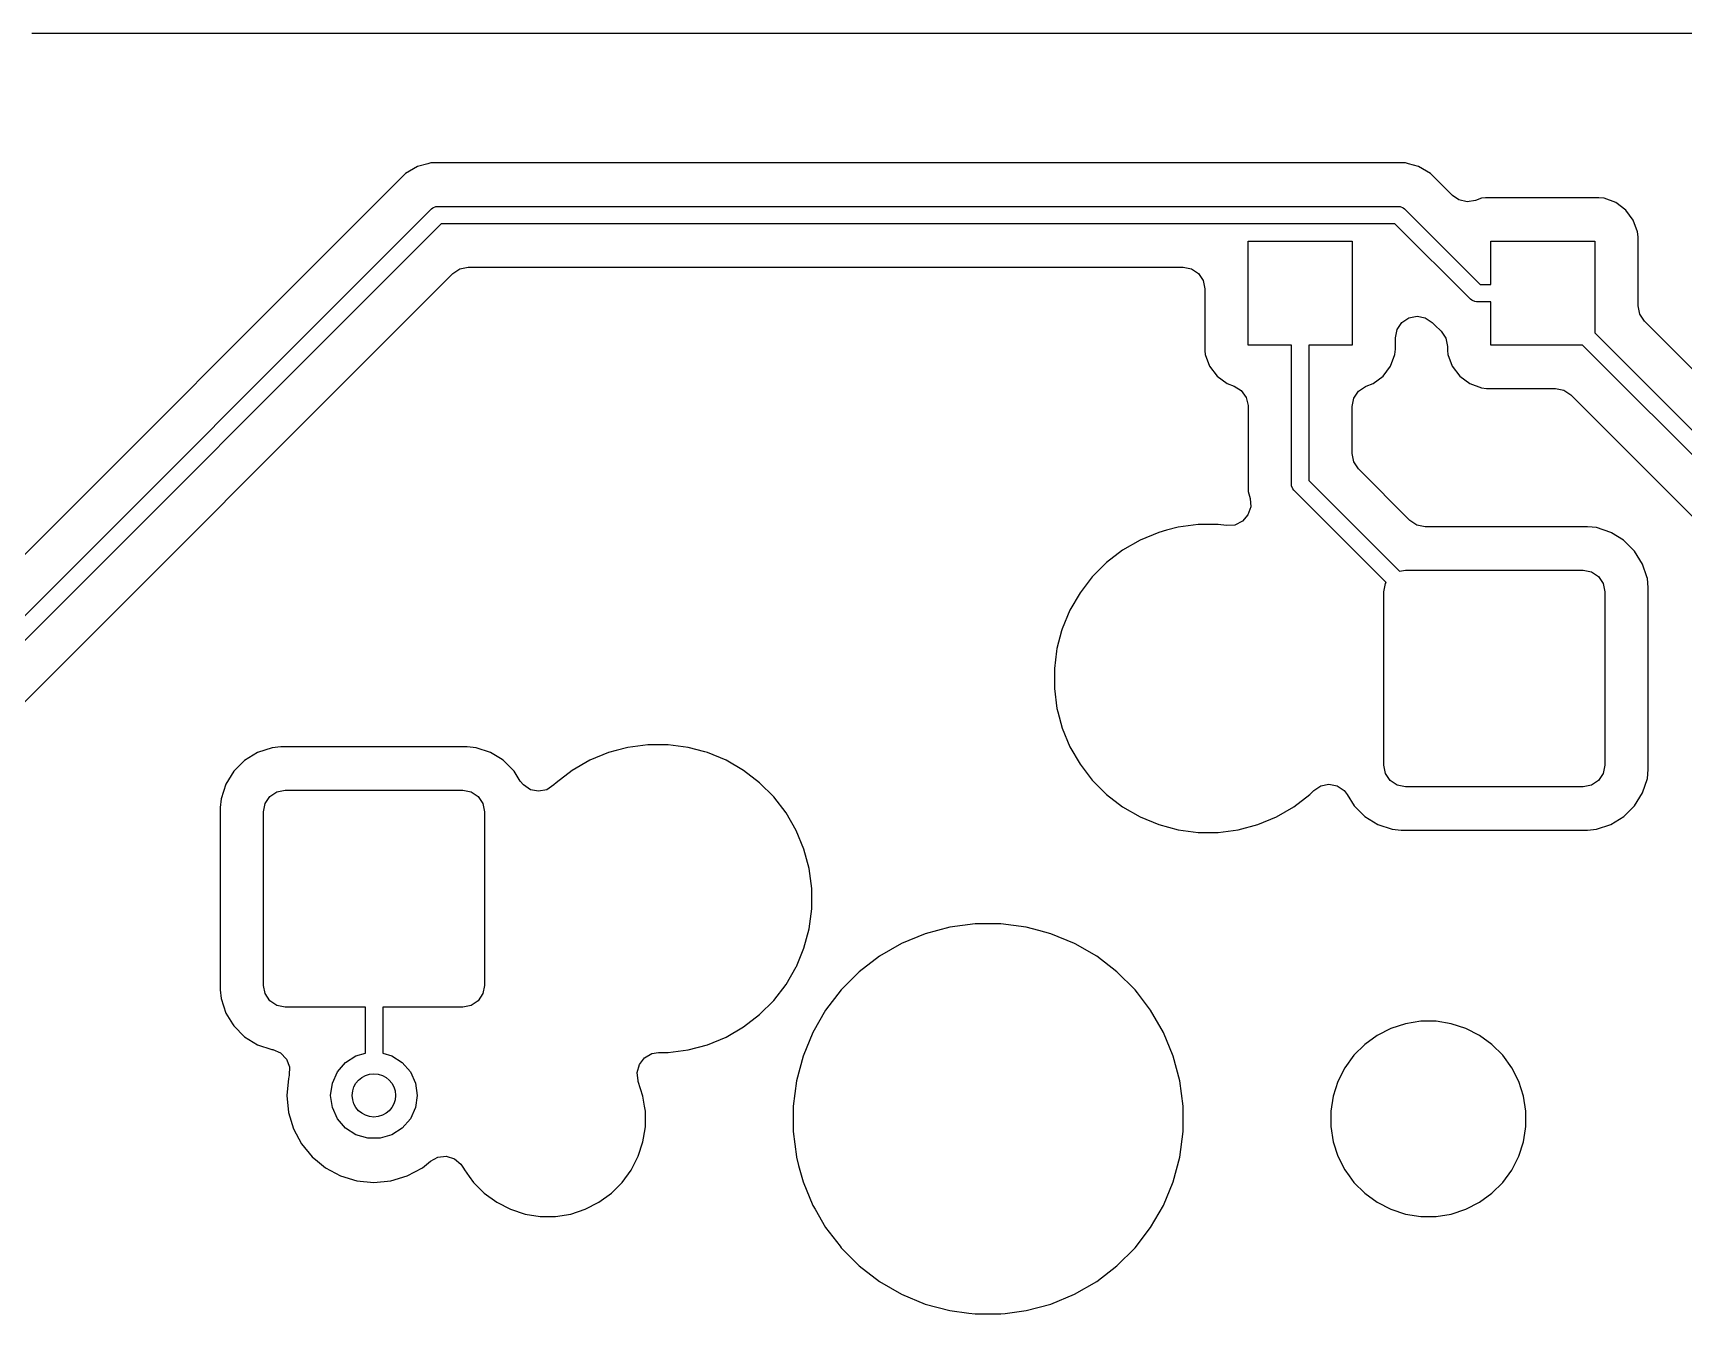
# Model space of a CAD drawing. Extents: x 17 to 170, y -181 to -32.
# Drawn here: x 76.35 to 95.4, y -47.64 to -32.86 of the extents above; entities that cross this region are included whole.
import ezdxf

# ---------------------------------------------------------------- set-up
doc = ezdxf.new("R2010")
doc.units = 0
doc.layers.add('BLACK', color=7, linetype='CONTINUOUS')

msp = doc.modelspace()

# ---------------------------------------------------------------- linework, layer by layer
at = {"layer": 'BLACK', "linetype": 'CONTINUOUS'}
for p, q in [((76.341137, -32.863634), (76.3589, -32.863)), ((76.3589, -32.863), (76.415892, -32.863)), ((76.415892, -32.863), (98.334108, -32.863)), ((80.746602, -34.428392), (80.653785, -34.481979)), ((80.746604, -34.428391), (80.746602, -34.428392)), ((80.790716, -34.402922), (80.746604, -34.428391)), ((80.908362, -34.371399), (80.790716, -34.402922)), ((80.943443, -34.361999), (80.908362, -34.371399)), ((81.101557, -34.361999), (80.943443, -34.361999)), ((81.116818, -34.361999), (81.101557, -34.361999)), ((81.116834, -34.362), (81.116818, -34.361999)), ((92.015854, -34.362), (81.116834, -34.362)), ((92.01587, -34.361999), (92.015854, -34.362)), ((92.031131, -34.361999), (92.01587, -34.361999)), ((92.189245, -34.361999), (92.031131, -34.361999)), ((92.224326, -34.371399), (92.189245, -34.361999)), ((92.341972, -34.402922), (92.224326, -34.371399)), ((92.341973, -34.402923), (92.341972, -34.402922)), ((92.386086, -34.428392), (92.341973, -34.402923)), ((92.478904, -34.48198), (92.386086, -34.428392)), ((80.54198, -34.593784), (75.049194, -40.08657)), ((80.653783, -34.48198), (80.541979, -34.593783)), ((80.541979, -34.593783), (80.54198, -34.593784)), ((80.653785, -34.481979), (80.653783, -34.48198)), ((92.590708, -34.593784), (92.478904, -34.48198)), ((92.590709, -34.593786), (92.590708, -34.593784)), ((92.734269, -34.737346), (92.590709, -34.593786)), ((92.806897, -34.787773), (92.734269, -34.737346)), ((92.901447, -34.810117), (92.806897, -34.787773)), ((92.997351, -34.794578), (92.901447, -34.810117)), ((93.067512, -34.76841), (92.997351, -34.794578)), ((93.067519, -34.768408), (93.067512, -34.76841)), ((93.114314, -34.763378), (93.067519, -34.768408)), ((93.127128, -34.762001), (93.114314, -34.763378)), ((93.12713, -34.762), (93.127128, -34.762001)), ((93.127134, -34.762), (93.12713, -34.762)), ((94.422873, -34.762), (93.127134, -34.762)), ((94.482481, -34.768408), (94.422873, -34.762)), ((94.482486, -34.76841), (94.482481, -34.768408)), ((94.617331, -34.818704), (94.482486, -34.76841)), ((94.732546, -34.904954), (94.617331, -34.818704)), ((75.183578, -40.66), (80.951789, -34.891789)), ((80.951789, -34.891789), (80.966943, -34.879353)), ((80.966943, -34.879353), (81.002991, -34.864421)), ((81.002991, -34.864421), (81.0225, -34.8625)), ((81.0225, -34.8625), (92.110188, -34.8625)), ((92.110188, -34.8625), (92.129697, -34.864421)), ((92.129697, -34.864421), (92.165745, -34.879353)), ((92.165745, -34.879353), (92.180899, -34.891789)), ((92.180899, -34.891789), (93.05161, -35.7625)), ((94.818796, -35.020169), (94.732546, -34.904954)), ((94.869091, -35.155017), (94.818796, -35.020169)), ((81.063922, -35.0625), (75.325, -40.801422)), ((92.068766, -35.0625), (81.063922, -35.0625)), ((92.939477, -35.933211), (92.068766, -35.0625)), ((94.875499, -35.214628), (94.869091, -35.155017)), ((94.875499, -35.214634), (94.875499, -35.214628)), ((94.875499, -36.010624), (94.875499, -35.214634)), ((90.375, -36.4625), (90.375, -35.2625)), ((90.375, -35.2625), (91.575, -35.2625)), ((91.575, -35.2625), (91.575, -36.4625)), ((93.175, -35.7625), (93.175, -35.2625)), ((93.175, -35.2625), (94.375, -35.2625)), ((94.375, -35.2625), (94.375, -36.321078)), ((81.198305, -35.63593), (81.279087, -35.581954)), ((81.279087, -35.581954), (81.374375, -35.563)), ((81.374375, -35.563), (89.6255, -35.563)), ((89.6255, -35.563), (89.720788, -35.581954)), ((89.720788, -35.581954), (89.80157, -35.63593)), ((75.898429, -40.935805), (81.198305, -35.63593)), ((89.80157, -35.63593), (89.855546, -35.716712)), ((89.855546, -35.716712), (89.8745, -35.812)), ((89.8745, -35.812), (89.8745, -36.510365)), ((93.05161, -35.7625), (93.175, -35.7625)), ((92.95463, -35.945647), (92.939477, -35.933211)), ((92.965188, -35.95002), (92.95463, -35.945647)), ((92.990679, -35.960579), (92.965188, -35.95002)), ((93.010188, -35.9625), (92.990679, -35.960579)), ((93.175, -35.9625), (93.010188, -35.9625)), ((93.175, -36.4625), (93.175, -35.9625)), ((92.148428, -36.202118), (92.229209, -36.148141)), ((92.229209, -36.148141), (92.324497, -36.129186)), ((92.324497, -36.129186), (92.419786, -36.148139)), ((92.419786, -36.148139), (92.500567, -36.202115)), ((94.894453, -36.105912), (94.875499, -36.010624)), ((94.948429, -36.186694), (94.894453, -36.105912)), ((100.988305, -42.22657), (94.948429, -36.186694)), ((92.075499, -36.378183), (92.094452, -36.282899)), ((92.0755, -36.510373), (92.075499, -36.378183)), ((92.094452, -36.282899), (92.148428, -36.202118)), ((92.500567, -36.202115), (92.500569, -36.202116)), ((92.500569, -36.202116), (92.529666, -36.231213)), ((92.529666, -36.231213), (92.529667, -36.231215)), ((92.529667, -36.231215), (92.601571, -36.30312)), ((92.601571, -36.30312), (92.655547, -36.383901)), ((92.655547, -36.383901), (92.6745, -36.479181)), ((94.375, -36.321078), (100.853922, -42.8)), ((89.8745, -36.510365), (89.8745, -36.510368)), ((89.8745, -36.510368), (89.874501, -36.510372)), ((89.874501, -36.510372), (89.876567, -36.529593)), ((89.876567, -36.529593), (89.880908, -36.56998)), ((89.880908, -36.56998), (89.880909, -36.569983)), ((89.880909, -36.569983), (89.931204, -36.704831)), ((90.875, -36.4625), (90.375, -36.4625)), ((90.875, -38.0655), (90.875, -36.4625)), ((91.575, -36.4625), (91.075, -36.4625)), ((91.075, -36.4625), (91.075, -38.024078)), ((92.018796, -36.704831), (92.069091, -36.569983)), ((92.069091, -36.569983), (92.0755, -36.510373)), ((92.6745, -36.479181), (92.6745, -36.510362)), ((92.6745, -36.510362), (92.6745, -36.510369)), ((92.6745, -36.510369), (92.674501, -36.510372)), ((92.674501, -36.510372), (92.676044, -36.524729)), ((92.676044, -36.524729), (92.680908, -36.56998)), ((92.680908, -36.56998), (92.680909, -36.569983)), ((92.680909, -36.569983), (92.731204, -36.704831)), ((94.233578, -36.4625), (93.175, -36.4625)), ((100.741789, -42.970711), (94.233578, -36.4625)), ((89.931204, -36.704831), (90.017454, -36.820046)), ((91.932546, -36.820046), (92.018796, -36.704831)), ((92.731204, -36.704831), (92.817454, -36.820046)), ((90.017454, -36.820046), (90.132669, -36.906296)), ((90.132669, -36.906296), (90.212517, -36.936077)), ((90.212517, -36.936077), (90.295171, -36.987134)), ((91.64843, -36.993307), (91.729212, -36.939331)), ((91.729212, -36.939331), (91.737455, -36.936087)), ((91.737455, -36.936087), (91.817331, -36.906296)), ((91.817331, -36.906296), (91.932546, -36.820046)), ((92.817454, -36.820046), (92.932669, -36.906296)), ((92.932669, -36.906296), (93.067517, -36.956591)), ((93.067517, -36.956591), (93.127127, -36.963)), ((90.295171, -36.987134), (90.351997, -37.065937)), ((90.351997, -37.065937), (90.374341, -37.160487)), ((91.5755, -37.169377), (91.594454, -37.074089)), ((91.594454, -37.074089), (91.64843, -36.993307)), ((93.127127, -36.963), (93.923124, -36.962999)), ((93.923124, -36.962999), (94.018412, -36.981953)), ((94.018412, -36.981953), (94.099193, -37.035929)), ((94.099193, -37.035929), (94.099194, -37.035929)), ((94.099194, -37.035929), (100.331978, -43.268713)), ((90.374341, -37.160487), (90.3745, -37.169377)), ((90.3745, -37.169377), (90.3745, -37.971165)), ((91.5755, -37.713625), (91.5755, -37.169377)), ((91.594454, -37.808913), (91.5755, -37.713625)), ((91.64843, -37.889695), (91.594454, -37.808913)), ((92.242805, -38.48407), (91.64843, -37.889695)), ((90.3745, -37.971165), (90.374499, -37.971183)), ((90.374499, -37.971183), (90.374499, -37.986443)), ((90.374499, -37.986443), (90.374499, -38.144557)), ((90.876921, -38.085009), (90.875, -38.0655)), ((90.891853, -38.121057), (90.876921, -38.085009)), ((91.075, -38.024078), (92.122288, -39.071366)), ((90.374499, -38.144557), (90.376398, -38.151643)), ((90.376398, -38.151643), (90.398207, -38.233036)), ((90.398207, -38.233036), (90.404561, -38.329983)), ((90.904289, -38.136211), (90.891853, -38.121057)), ((91.968591, -39.200513), (90.904289, -38.136211)), ((90.373331, -38.421982), (90.309272, -38.495027)), ((90.404561, -38.329983), (90.373331, -38.421982)), ((89.343051, -38.62262), (89.128041, -38.711679)), ((89.433832, -38.598295), (89.343051, -38.62262)), ((89.567874, -38.562379), (89.433832, -38.598295)), ((89.567878, -38.562378), (89.567874, -38.562379)), ((89.56788, -38.562378), (89.567878, -38.562378)), ((89.798628, -38.532), (89.56788, -38.562378)), ((90.031372, -38.532), (89.798628, -38.532)), ((90.031373, -38.532), (90.031372, -38.532)), ((90.125191, -38.544351), (90.031373, -38.532)), ((90.222136, -38.537997), (90.125191, -38.544351)), ((90.309272, -38.495027), (90.222136, -38.537997)), ((92.323587, -38.538046), (92.242805, -38.48407)), ((92.418875, -38.557), (92.323587, -38.538046)), ((94.292009, -38.557), (92.418875, -38.557)), ((94.292011, -38.557), (94.292009, -38.557)), ((94.343403, -38.56225), (94.292011, -38.557)), ((94.394797, -38.567501), (94.343403, -38.56225)), ((94.394798, -38.567501), (94.394797, -38.567501)), ((94.394802, -38.567502), (94.394798, -38.567501)), ((94.561332, -38.622684), (94.394802, -38.567502)), ((94.561332, -38.622685), (94.56133, -38.622684)), ((94.56133, -38.622684), (94.561332, -38.622684)), ((94.561334, -38.622686), (94.561332, -38.622685)), ((94.567929, -38.626754), (94.561334, -38.622686)), ((94.705615, -38.711679), (94.567929, -38.626754)), ((88.926467, -38.828058), (88.741819, -38.969744)), ((89.128032, -38.711684), (88.926467, -38.828058)), ((89.128041, -38.711679), (89.128032, -38.711684)), ((94.710656, -38.714788), (94.705615, -38.711679)), ((94.834712, -38.838844), (94.710656, -38.714788)), ((94.926814, -38.988166), (94.834712, -38.838844)), ((88.741815, -38.969747), (88.577247, -39.134315)), ((88.741819, -38.969744), (88.741815, -38.969747)), ((94.926814, -38.988167), (94.926814, -38.988166)), ((94.975244, -39.134319), (94.926814, -38.988167)), ((88.577244, -39.134319), (88.435558, -39.318967)), ((88.577247, -39.134315), (88.577244, -39.134319)), ((91.942, -39.3075), (91.96103, -39.211829)), ((91.96103, -39.211829), (91.968591, -39.200513)), ((92.122288, -39.071366), (92.192, -39.0575)), ((92.192, -39.0575), (94.242, -39.0575)), ((94.242, -39.0575), (94.337671, -39.07653)), ((94.337671, -39.07653), (94.418777, -39.130723)), ((94.418777, -39.130723), (94.47297, -39.211829)), ((94.47297, -39.211829), (94.492, -39.3075)), ((94.981999, -39.154703), (94.975244, -39.134319)), ((94.992499, -39.257492), (94.981999, -39.154703)), ((88.435558, -39.318967), (88.319184, -39.520532)), ((91.942, -41.3075), (91.942, -39.3075)), ((94.492, -39.3075), (94.492, -41.3075)), ((94.9925, -41.357509), (94.992499, -39.257492)), ((88.319179, -39.520541), (88.23012, -39.735551)), ((88.319184, -39.520532), (88.319179, -39.520541)), ((88.223703, -39.7595), (88.169879, -39.960374)), ((88.23012, -39.735551), (88.223703, -39.7595)), ((88.165809, -39.991286), (88.1395, -40.191128)), ((88.169878, -39.96038), (88.165809, -39.991286)), ((88.169879, -39.960374), (88.169878, -39.960378)), ((88.169878, -39.960378), (88.169878, -39.96038)), ((88.1395, -40.191128), (88.1395, -40.423872)), ((88.1395, -40.423872), (88.169879, -40.654626)), ((88.169879, -40.654626), (88.179798, -40.691643)), ((88.179798, -40.691643), (88.23012, -40.879448)), ((88.23012, -40.879448), (88.319179, -41.094458)), ((79.112199, -41.107501), (78.945667, -41.162685)), ((79.214993, -41.097), (79.112199, -41.107501)), ((81.365005, -41.097), (79.214993, -41.097)), ((81.365009, -41.097), (81.365005, -41.097)), ((81.467797, -41.107501), (81.365009, -41.097)), ((81.467798, -41.107501), (81.467797, -41.107501)), ((81.467802, -41.107502), (81.467798, -41.107501)), ((81.634332, -41.162684), (81.467802, -41.107502)), ((83.083832, -41.138295), (82.993051, -41.16262)), ((83.217874, -41.102379), (83.083832, -41.138295)), ((83.217878, -41.102378), (83.217874, -41.102379)), ((83.21788, -41.102378), (83.217878, -41.102378)), ((83.448628, -41.072), (83.21788, -41.102378)), ((83.681372, -41.072), (83.448628, -41.072)), ((83.912119, -41.102378), (83.681372, -41.072)), ((83.912126, -41.102379), (83.912119, -41.102378)), ((84.105271, -41.154132), (83.912126, -41.102379)), ((88.319179, -41.094458), (88.319184, -41.094467)), ((88.319184, -41.094467), (88.319185, -41.094469)), ((88.319185, -41.094469), (88.435558, -41.296032)), ((78.796346, -41.254786), (78.672286, -41.378846)), ((78.945667, -41.162685), (78.796346, -41.254786)), ((81.634332, -41.162685), (81.63433, -41.162684)), ((81.63433, -41.162684), (81.634332, -41.162684)), ((81.634334, -41.162686), (81.634332, -41.162685)), ((81.747436, -41.232448), (81.634334, -41.162686)), ((81.778615, -41.251679), (81.747436, -41.232448)), ((81.783656, -41.254788), (81.778615, -41.251679)), ((81.907712, -41.378844), (81.783656, -41.254788)), ((82.778032, -41.251684), (82.576467, -41.368058)), ((82.778041, -41.251679), (82.778032, -41.251684)), ((82.993051, -41.16262), (82.778041, -41.251679)), ((84.136948, -41.16262), (84.105271, -41.154132)), ((84.351958, -41.251679), (84.136948, -41.16262)), ((84.351967, -41.251684), (84.351958, -41.251679)), ((84.351969, -41.251685), (84.351967, -41.251684)), ((84.553532, -41.368058), (84.351969, -41.251685)), ((88.435558, -41.296032), (88.577244, -41.480681)), ((91.96103, -41.403171), (91.942, -41.3075)), ((94.492, -41.3075), (94.47297, -41.403171)), ((78.580184, -41.528168), (78.525002, -41.694697)), ((78.672286, -41.378846), (78.580184, -41.528168)), ((81.907713, -41.378846), (81.907712, -41.378844)), ((81.907714, -41.378847), (81.907713, -41.378846)), ((81.977012, -41.491198), (81.907714, -41.378847)), ((82.012869, -41.536548), (81.977012, -41.491198)), ((82.391805, -41.509756), (82.365008, -41.536553)), ((82.391819, -41.509744), (82.391805, -41.509756)), ((82.576467, -41.368058), (82.391819, -41.509744)), ((84.738181, -41.509744), (84.553532, -41.368058)), ((84.902756, -41.674319), (84.738181, -41.509744)), ((88.577244, -41.480681), (88.741819, -41.645256)), ((91.212466, -41.547774), (91.307754, -41.528819)), ((91.307754, -41.528819), (91.403043, -41.547772)), ((92.015223, -41.484277), (91.96103, -41.403171)), ((92.096329, -41.53847), (92.015223, -41.484277)), ((94.418777, -41.484277), (94.337671, -41.53847)), ((94.47297, -41.403171), (94.418777, -41.484277)), ((94.926814, -41.626834), (94.981999, -41.460297)), ((94.981999, -41.460297), (94.9925, -41.357509)), ((78.525001, -41.694704), (78.5145, -41.797488)), ((78.525002, -41.694697), (78.525001, -41.694704)), ((79.03403, -41.751829), (79.088223, -41.670723)), ((79.088223, -41.670723), (79.169329, -41.61653)), ((79.169329, -41.61653), (79.265, -41.5975)), ((79.265, -41.5975), (81.315, -41.5975)), ((81.315, -41.5975), (81.410671, -41.61653)), ((81.410671, -41.61653), (81.491777, -41.670723)), ((81.491777, -41.670723), (81.54597, -41.751829)), ((82.093649, -41.590526), (82.012869, -41.536548)), ((82.188937, -41.609481), (82.093649, -41.590526)), ((82.284226, -41.590528), (82.188937, -41.609481)), ((82.365008, -41.536553), (82.284226, -41.590528)), ((85.044442, -41.858968), (84.902756, -41.674319)), ((88.741819, -41.645256), (88.926468, -41.786942)), ((90.903532, -41.786942), (91.088181, -41.645256)), ((91.088181, -41.645256), (91.131686, -41.601751)), ((91.131686, -41.601751), (91.212466, -41.547774)), ((91.403043, -41.547772), (91.483825, -41.601748)), ((91.483825, -41.601748), (91.519685, -41.6471)), ((91.519685, -41.6471), (91.599285, -41.776152)), ((92.192, -41.5575), (92.096329, -41.53847)), ((94.242, -41.5575), (92.192, -41.5575)), ((94.337671, -41.53847), (94.242, -41.5575)), ((94.834712, -41.776156), (94.926814, -41.626834)), ((78.5145, -41.797488), (78.5145, -43.897506)), ((79.015, -41.8475), (79.03403, -41.751829)), ((79.015, -43.8475), (79.015, -41.8475)), ((81.54597, -41.751829), (81.565, -41.8475)), ((81.565, -41.8475), (81.565, -43.8475)), ((85.160815, -42.060531), (85.044442, -41.858968)), ((88.926468, -41.786942), (89.128031, -41.903315)), ((89.128031, -41.903315), (89.128034, -41.903316)), ((89.128034, -41.903316), (89.128041, -41.90332)), ((89.128041, -41.90332), (89.343051, -41.992379)), ((90.486948, -41.992379), (90.701958, -41.90332)), ((90.701958, -41.90332), (90.701961, -41.903318)), ((90.701961, -41.903318), (90.701969, -41.903315)), ((90.701969, -41.903315), (90.903532, -41.786942)), ((91.599285, -41.776152), (91.599286, -41.776153)), ((91.599286, -41.776153), (91.599288, -41.776156)), ((91.599288, -41.776156), (91.723344, -41.900212)), ((91.723344, -41.900212), (91.872666, -41.992314)), ((94.561334, -41.992314), (94.710656, -41.900212)), ((94.710656, -41.900212), (94.834712, -41.776156)), ((85.160815, -42.060532), (85.160815, -42.060531)), ((85.16082, -42.060541), (85.160815, -42.060532)), ((85.249879, -42.275551), (85.16082, -42.060541)), ((89.343051, -41.992379), (89.343055, -41.99238)), ((89.343055, -41.99238), (89.34306, -41.992382)), ((89.34306, -41.992382), (89.567874, -42.052621)), ((89.567874, -42.052621), (89.798628, -42.083)), ((89.798628, -42.083), (90.031372, -42.083)), ((90.031372, -42.083), (90.262126, -42.052621)), ((90.262126, -42.052621), (90.48694, -41.992382)), ((90.48694, -41.992382), (90.486945, -41.992379)), ((90.486945, -41.992379), (90.486948, -41.992379)), ((91.872666, -41.992314), (91.872669, -41.992315)), ((91.872669, -41.992315), (91.872667, -41.992315)), ((91.872667, -41.992315), (92.03631, -42.04654)), ((92.03631, -42.04654), (92.039203, -42.047499)), ((92.039203, -42.047499), (92.141991, -42.058)), ((92.141991, -42.058), (94.292008, -42.057999)), ((94.292008, -42.057999), (94.394797, -42.047499)), ((94.394797, -42.047499), (94.561334, -41.992314)), ((85.24988, -42.275555), (85.249879, -42.275551)), ((85.249882, -42.27556), (85.24988, -42.275555)), ((85.310121, -42.500374), (85.249882, -42.27556)), ((85.3405, -42.731128), (85.310121, -42.500374)), ((85.3405, -42.963872), (85.3405, -42.731128)), ((85.310121, -43.194626), (85.3405, -42.963872)), ((85.249882, -43.41944), (85.310121, -43.194626)), ((86.935011, -43.175506), (86.650049, -43.25186)), ((87.227493, -43.137), (86.935011, -43.175506)), ((87.227494, -43.137), (87.227493, -43.137)), ((87.522506, -43.137), (87.227494, -43.137)), ((87.522507, -43.137), (87.522506, -43.137)), ((87.814989, -43.175506), (87.522507, -43.137)), ((87.814993, -43.175507), (87.814988, -43.175506)), ((87.814988, -43.175506), (87.814989, -43.175506)), ((87.959641, -43.214265), (87.814993, -43.175507)), ((88.09995, -43.25186), (87.959641, -43.214265)), ((85.162445, -43.630536), (85.249879, -43.419448)), ((85.249879, -43.419445), (85.249882, -43.41944)), ((85.249879, -43.419448), (85.249879, -43.419445)), ((86.377496, -43.364755), (86.12201, -43.512259)), ((86.3775, -43.364753), (86.377496, -43.364755)), ((86.650049, -43.25186), (86.3775, -43.364753)), ((88.372499, -43.364753), (88.09995, -43.25186)), ((88.372503, -43.364755), (88.372499, -43.364753)), ((88.372505, -43.364756), (88.372503, -43.364755)), ((88.372507, -43.364757), (88.372505, -43.364756)), ((88.379307, -43.368683), (88.372507, -43.364757)), ((88.627989, -43.512259), (88.379307, -43.368683)), ((86.122005, -43.512262), (85.887963, -43.691849)), ((86.12201, -43.512259), (86.122005, -43.512262)), ((88.627994, -43.512262), (88.627989, -43.512259)), ((88.862036, -43.691849), (88.627994, -43.512262)), ((85.044442, -43.836032), (85.160815, -43.634469)), ((85.160815, -43.634469), (85.162445, -43.630536)), ((85.887963, -43.691849), (85.679349, -43.900463)), ((88.862037, -43.69185), (88.862036, -43.691849)), ((88.862042, -43.691854), (88.862037, -43.69185)), ((89.070646, -43.900458), (88.862042, -43.691854)), ((78.5145, -43.897506), (78.525001, -44.0003)), ((78.525001, -44.0003), (78.580185, -44.166832)), ((79.03403, -43.943171), (79.015, -43.8475)), ((79.088223, -44.024277), (79.03403, -43.943171)), ((81.54597, -43.943171), (81.491777, -44.024277)), ((81.565, -43.8475), (81.54597, -43.943171)), ((84.902756, -44.020681), (85.044442, -43.836032)), ((85.679349, -43.900463), (85.499762, -44.134505)), ((89.070649, -43.900462), (89.070646, -43.900458)), ((89.07065, -43.900463), (89.070649, -43.900462)), ((89.09757, -43.935546), (89.07065, -43.900463)), ((89.250238, -44.134506), (89.09757, -43.935546)), ((78.580185, -44.166832), (78.655978, -44.289714)), ((79.169329, -44.07847), (79.088223, -44.024277)), ((79.265, -44.0975), (79.169329, -44.07847)), ((80.19, -44.0975), (79.265, -44.0975)), ((80.19, -44.629473), (80.19, -44.0975)), ((81.315, -44.0975), (80.39, -44.0975)), ((80.39, -44.0975), (80.39, -44.630546)), ((81.410671, -44.07847), (81.315, -44.0975)), ((81.491777, -44.024277), (81.410671, -44.07847)), ((84.553532, -44.326942), (84.738181, -44.185256)), ((84.738181, -44.185256), (84.902756, -44.020681)), ((85.499759, -44.13451), (85.352255, -44.389996)), ((85.499762, -44.134505), (85.499759, -44.13451)), ((89.397743, -44.389993), (89.250238, -44.134506)), ((78.655978, -44.289714), (78.672288, -44.316156)), ((78.672288, -44.316156), (78.796344, -44.440212)), ((84.351969, -44.443315), (84.553532, -44.326942)), ((92.022947, -44.344463), (91.86511, -44.424885)), ((92.022956, -44.344459), (92.022947, -44.344463)), ((92.022958, -44.344458), (92.022956, -44.344458)), ((92.022956, -44.344458), (92.022956, -44.344459)), ((92.191445, -44.289714), (92.022958, -44.344458)), ((92.191448, -44.289713), (92.191445, -44.289714)), ((92.19145, -44.289713), (92.191448, -44.289713)), ((92.191456, -44.289711), (92.19145, -44.289713)), ((92.366411, -44.262), (92.191456, -44.289711)), ((92.366421, -44.262), (92.366411, -44.262)), ((92.543579, -44.262), (92.366421, -44.262)), ((92.543588, -44.262), (92.543579, -44.262)), ((92.718543, -44.289711), (92.543588, -44.262)), ((92.718549, -44.289713), (92.718543, -44.289711)), ((92.718555, -44.289714), (92.718549, -44.289713)), ((92.887042, -44.344458), (92.718555, -44.289714)), ((92.88705, -44.344462), (92.887042, -44.344458)), ((92.887052, -44.344463), (92.88705, -44.344462)), ((93.044889, -44.424885), (92.887052, -44.344463)), ((78.796344, -44.440212), (78.945666, -44.532314)), ((78.945666, -44.532314), (78.945669, -44.532315)), ((78.945669, -44.532315), (78.945667, -44.532315)), ((78.945667, -44.532315), (79.108986, -44.586433)), ((83.912126, -44.592621), (84.13694, -44.532382)), ((84.13694, -44.532382), (84.136945, -44.532379)), ((84.136945, -44.532379), (84.136948, -44.532379)), ((84.136948, -44.532379), (84.351958, -44.44332)), ((84.351958, -44.44332), (84.351961, -44.443318)), ((84.351961, -44.443318), (84.351969, -44.443315)), ((85.352253, -44.39), (85.23936, -44.662549)), ((85.352255, -44.389996), (85.352253, -44.39)), ((89.510639, -44.662548), (89.397743, -44.389993)), ((91.721789, -44.529014), (91.596514, -44.654289)), ((91.86511, -44.424885), (91.721789, -44.529014)), ((93.18821, -44.529014), (93.044889, -44.424885)), ((93.188214, -44.529017), (93.18821, -44.529014)), ((93.313483, -44.654286), (93.188214, -44.529017)), ((79.108986, -44.586433), (79.112203, -44.587499)), ((79.112203, -44.587499), (79.112206, -44.587499)), ((79.112206, -44.587499), (79.120618, -44.5893)), ((79.120618, -44.5893), (79.209828, -44.627779)), ((79.209828, -44.627779), (79.277522, -44.697468)), ((79.277522, -44.697468), (79.313394, -44.787758)), ((79.867547, -44.846132), (79.960744, -44.738577)), ((79.960744, -44.738577), (80.080466, -44.661636)), ((80.080466, -44.661636), (80.19, -44.629473)), ((80.39, -44.630546), (80.495882, -44.661636)), ((80.495882, -44.661636), (80.615604, -44.738577)), ((80.615604, -44.738577), (80.708801, -44.846132)), ((83.324507, -44.852462), (83.350879, -44.758955)), ((83.350879, -44.758955), (83.411028, -44.682658)), ((83.411028, -44.682658), (83.495795, -44.635186)), ((83.495795, -44.635186), (83.572739, -44.623)), ((83.572739, -44.623), (83.681372, -44.623)), ((83.681372, -44.623), (83.912126, -44.592621)), ((85.23936, -44.662549), (85.163006, -44.947511)), ((89.586993, -44.947507), (89.510639, -44.662548)), ((91.596514, -44.654289), (91.492385, -44.79761)), ((93.417614, -44.79761), (93.313483, -44.654286)), ((79.30215, -44.920317), (79.282833, -45.116452)), ((79.306778, -44.905061), (79.30215, -44.920317)), ((79.311983, -44.884903), (79.306778, -44.905061)), ((79.313394, -44.787758), (79.311983, -44.884903)), ((79.808428, -44.975586), (79.867547, -44.846132)), ((80.708801, -44.846132), (80.76792, -44.975586)), ((83.335925, -44.948944), (83.324507, -44.852462)), ((83.33804, -44.955455), (83.335925, -44.948944)), ((83.338042, -44.955458), (83.33804, -44.955455)), ((83.392786, -45.123945), (83.338042, -44.955458)), ((85.163006, -44.947511), (85.1245, -45.239993)), ((89.6255, -45.239994), (89.586993, -44.947507)), ((91.411958, -44.955458), (91.357214, -45.123945)), ((91.411963, -44.955447), (91.411958, -44.955456)), ((91.411958, -44.955456), (91.411958, -44.955458)), ((91.492385, -44.79761), (91.411963, -44.955447)), ((93.498042, -44.955458), (93.417614, -44.79761)), ((93.552786, -45.123945), (93.498042, -44.955458)), ((79.282833, -45.116452), (79.302149, -45.312583)), ((79.788174, -45.116452), (79.808428, -44.975586)), ((79.808428, -45.257318), (79.788174, -45.116452)), ((80.76792, -44.975586), (80.788174, -45.116452)), ((80.788174, -45.116452), (80.76792, -45.257318)), ((83.392787, -45.123954), (83.392786, -45.123945)), ((83.392788, -45.123956), (83.392787, -45.123954)), ((83.411167, -45.239993), (83.392788, -45.123956)), ((91.357211, -45.123956), (91.3295, -45.298911)), ((91.357213, -45.12395), (91.357211, -45.123956)), ((91.357214, -45.123945), (91.357213, -45.123948)), ((91.357213, -45.123948), (91.357213, -45.12395)), ((93.552787, -45.123954), (93.552786, -45.123945)), ((93.552788, -45.123956), (93.552787, -45.123954)), ((93.580499, -45.298911), (93.552788, -45.123956)), ((79.302149, -45.312583), (79.359359, -45.501177)), ((79.867547, -45.386772), (79.808428, -45.257318)), ((80.76792, -45.257318), (80.708801, -45.386772)), ((83.420499, -45.298911), (83.411167, -45.239993)), ((83.4205, -45.298923), (83.420499, -45.298911)), ((83.4205, -45.476076), (83.4205, -45.298923)), ((85.1245, -45.239993), (85.1245, -45.535006)), ((89.6255, -45.298911), (89.6255, -45.239994)), ((89.6255, -45.535006), (89.6255, -45.298911)), ((91.3295, -45.298911), (91.3295, -45.476088)), ((93.5805, -45.298923), (93.580499, -45.298911)), ((93.5805, -45.476076), (93.5805, -45.298923)), ((79.359359, -45.501177), (79.359362, -45.501185)), ((79.359362, -45.501185), (79.452262, -45.674988)), ((79.960744, -45.494327), (79.867547, -45.386772)), ((80.080466, -45.571268), (79.960744, -45.494327)), ((80.615604, -45.494327), (80.495882, -45.571268)), ((80.708801, -45.386772), (80.615604, -45.494327)), ((83.392786, -45.651055), (83.416524, -45.501185)), ((83.416524, -45.501185), (83.420499, -45.476088)), ((83.420499, -45.476088), (83.4205, -45.476076)), ((91.3295, -45.476088), (91.357211, -45.651043)), ((93.552786, -45.651055), (93.576524, -45.501185)), ((93.576524, -45.501185), (93.580499, -45.476088)), ((93.580499, -45.476088), (93.5805, -45.476076)), ((79.452262, -45.674988), (79.452264, -45.67499)), ((79.452264, -45.67499), (79.577291, -45.827335)), ((80.217017, -45.611363), (80.080466, -45.571268)), ((80.359331, -45.611363), (80.217017, -45.611363)), ((80.495882, -45.571268), (80.359331, -45.611363)), ((83.338042, -45.819542), (83.392786, -45.651055)), ((85.1245, -45.535006), (85.162985, -45.827331)), ((89.586993, -45.827493), (89.6255, -45.535006)), ((91.357211, -45.651043), (91.357213, -45.651049)), ((91.357213, -45.651049), (91.357214, -45.651055)), ((91.357214, -45.651055), (91.411958, -45.819542)), ((93.498042, -45.819542), (93.552786, -45.651055)), ((79.577291, -45.827335), (79.63545, -45.875065)), ((79.63545, -45.875065), (79.729637, -45.952363)), ((80.846712, -45.952362), (80.9409, -45.875063)), ((80.9409, -45.875063), (81.026579, -45.829266)), ((81.026579, -45.829266), (81.123267, -45.819743)), ((81.123267, -45.819743), (81.216238, -45.847945)), ((81.216238, -45.847945), (81.291341, -45.909579)), ((81.291341, -45.909579), (81.320721, -45.954498)), ((83.257614, -45.97739), (83.338042, -45.819542)), ((85.162985, -45.827331), (85.163007, -45.827493)), ((85.163007, -45.827493), (85.188851, -45.923943)), ((89.510639, -46.112452), (89.586993, -45.827493)), ((91.411958, -45.819542), (91.411959, -45.819543)), ((91.411959, -45.819543), (91.411963, -45.819552)), ((91.411963, -45.819552), (91.492385, -45.977389)), ((93.417614, -45.97739), (93.498042, -45.819542)), ((79.729637, -45.952363), (79.90344, -46.045263)), ((79.90344, -46.045263), (79.903444, -46.045264)), ((79.903444, -46.045264), (79.903447, -46.045266)), ((79.903447, -46.045266), (80.092042, -46.102476)), ((80.484306, -46.102476), (80.672901, -46.045266)), ((80.672901, -46.045266), (80.846712, -45.952362)), ((81.320721, -45.954498), (81.332384, -45.977388)), ((81.332384, -45.977388), (81.386685, -46.052126)), ((81.386685, -46.052126), (81.436517, -46.120714)), ((83.153483, -46.120714), (83.257614, -45.97739)), ((85.188851, -45.923943), (85.23936, -46.11245)), ((91.492385, -45.977389), (91.541701, -46.045266)), ((91.541701, -46.045266), (91.596517, -46.120714)), ((93.313483, -46.120714), (93.417614, -45.97739)), ((80.092042, -46.102476), (80.288174, -46.121793)), ((80.288174, -46.121793), (80.484306, -46.102476)), ((81.436517, -46.120714), (81.561786, -46.245983)), ((81.561786, -46.245983), (81.70511, -46.350114)), ((82.88489, -46.350114), (83.028214, -46.245983)), ((83.028214, -46.245983), (83.153483, -46.120714)), ((85.23936, -46.11245), (85.352253, -46.384999)), ((89.397743, -46.385007), (89.510639, -46.112452)), ((91.596517, -46.120714), (91.721786, -46.245983)), ((91.721786, -46.245983), (91.86511, -46.350114)), ((93.04489, -46.350114), (93.188214, -46.245983)), ((93.188214, -46.245983), (93.313483, -46.120714)), ((81.70511, -46.350114), (81.862958, -46.430542)), ((81.862958, -46.430542), (82.031445, -46.485286)), ((82.558555, -46.485286), (82.727042, -46.430542)), ((82.727042, -46.430542), (82.88489, -46.350114)), ((85.352253, -46.384999), (85.352255, -46.385003)), ((85.352255, -46.385003), (85.352257, -46.385007)), ((85.352257, -46.385007), (85.378547, -46.430542)), ((85.378547, -46.430542), (85.499759, -46.640489)), ((89.250238, -46.640494), (89.397743, -46.385007)), ((91.86511, -46.350114), (92.022958, -46.430542)), ((92.022958, -46.430542), (92.191445, -46.485286)), ((92.718555, -46.485286), (92.887042, -46.430542)), ((92.887042, -46.430542), (93.04489, -46.350114)), ((82.031445, -46.485286), (82.031454, -46.485287)), ((82.031454, -46.485287), (82.031456, -46.485288)), ((82.031456, -46.485288), (82.206411, -46.512999)), ((82.206411, -46.512999), (82.206418, -46.512999)), ((82.206418, -46.512999), (82.206421, -46.513)), ((82.206421, -46.513), (82.206424, -46.513)), ((82.206424, -46.513), (82.383576, -46.513)), ((82.383576, -46.513), (82.383579, -46.513)), ((82.383579, -46.513), (82.383582, -46.512999)), ((82.383582, -46.512999), (82.383588, -46.512999)), ((82.383588, -46.512999), (82.558543, -46.485288)), ((82.558543, -46.485287), (82.558555, -46.485286)), ((82.558543, -46.485288), (82.558543, -46.485287)), ((85.499759, -46.640489), (85.499762, -46.640494)), ((85.499762, -46.640494), (85.666503, -46.857795)), ((89.070646, -46.874542), (89.250238, -46.640494)), ((92.191445, -46.485286), (92.191454, -46.485287)), ((92.191454, -46.485287), (92.191456, -46.485288)), ((92.191456, -46.485288), (92.366411, -46.512999)), ((92.366411, -46.512999), (92.366418, -46.512999)), ((92.366418, -46.512999), (92.366421, -46.513)), ((92.366421, -46.513), (92.366424, -46.513)), ((92.366424, -46.513), (92.543576, -46.513)), ((92.543576, -46.513), (92.543579, -46.513)), ((92.543579, -46.513), (92.543582, -46.512999)), ((92.543582, -46.512999), (92.543588, -46.512999)), ((92.543588, -46.512999), (92.718543, -46.485288)), ((92.718543, -46.485287), (92.718555, -46.485286)), ((92.718543, -46.485288), (92.718543, -46.485287)), ((85.666503, -46.857795), (85.679354, -46.874542)), ((85.679354, -46.874542), (85.887958, -47.083146)), ((88.862042, -47.083146), (89.070646, -46.874542)), ((85.887958, -47.083146), (86.122006, -47.262738)), ((88.627994, -47.262738), (88.862042, -47.083146)), ((86.122006, -47.262738), (86.377493, -47.410243)), ((86.377493, -47.410243), (86.650048, -47.523139)), ((88.099952, -47.523139), (88.372507, -47.410243)), ((88.372507, -47.410243), (88.627994, -47.262738)), ((86.650048, -47.523139), (86.935007, -47.599493)), ((86.935007, -47.599493), (87.154372, -47.628373)), ((87.571253, -47.631582), (87.814993, -47.599493)), ((87.814993, -47.599493), (88.099952, -47.523139)), ((87.154372, -47.628373), (87.227493, -47.638)), ((87.227493, -47.638), (87.227494, -47.638)), ((87.227494, -47.638), (87.522507, -47.638)), ((87.522507, -47.638), (87.571253, -47.631582))]:
    msp.add_line(p, q, dxfattribs=at)
at = {"layer": 'BLACK'}
msp.add_circle((80.288174, -45.116452), 0.25, dxfattribs=at)

doc.saveas('drawing.dxf')
